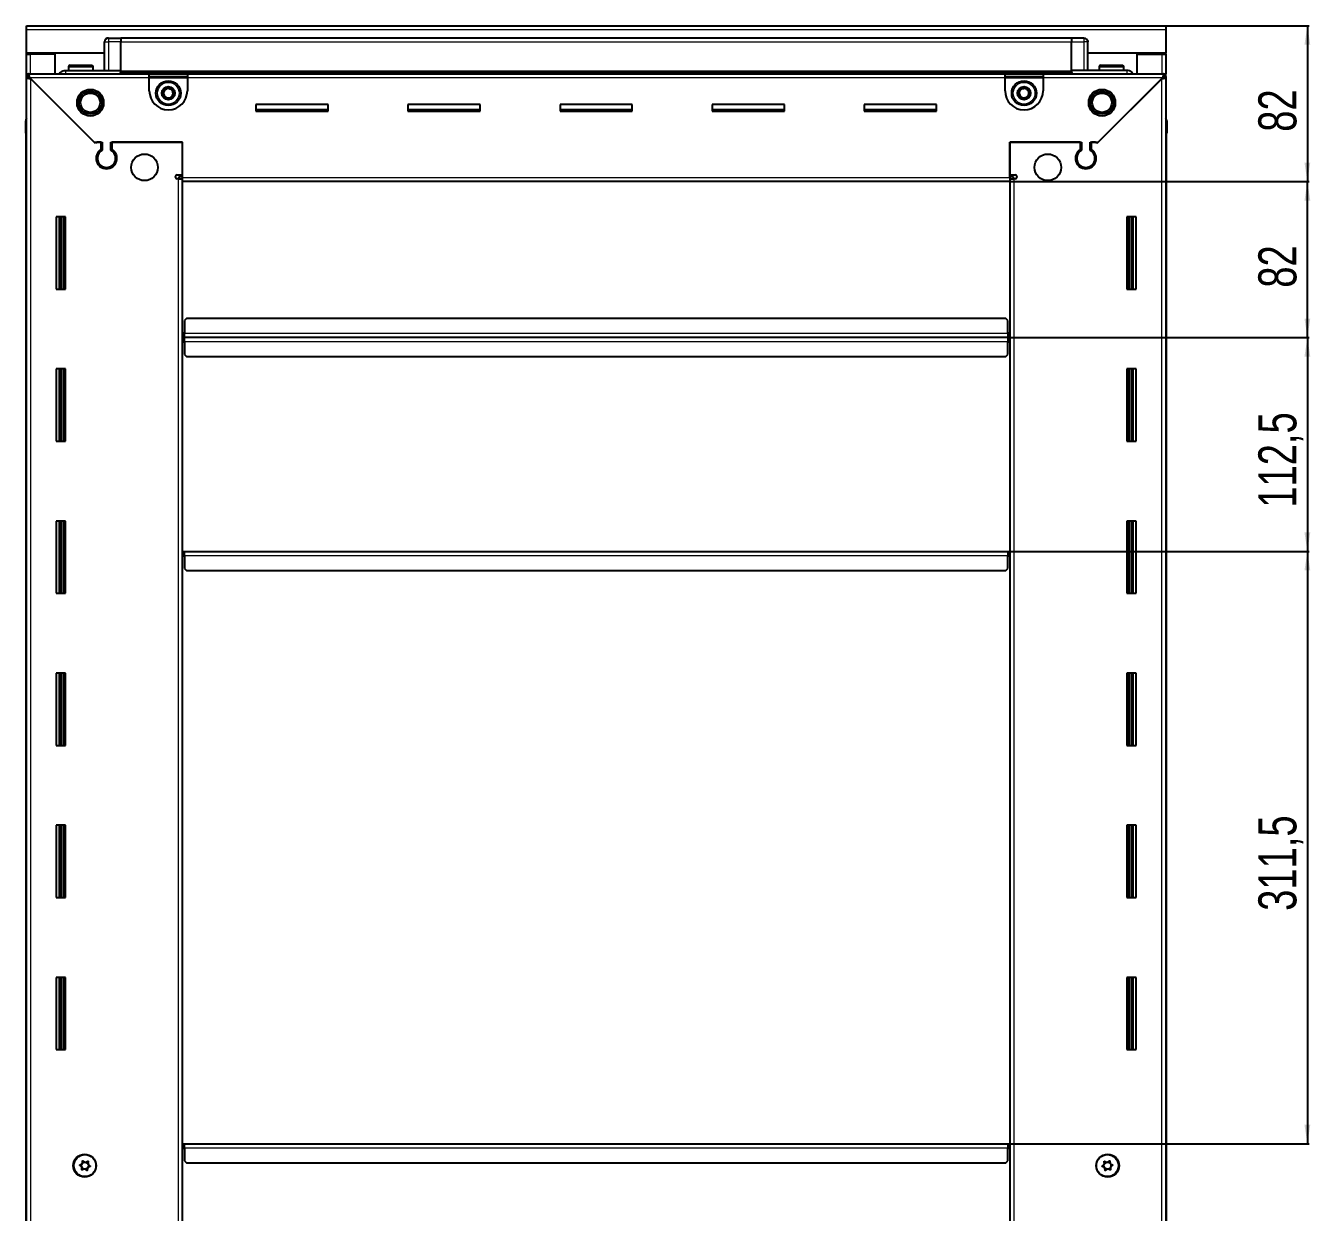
# Model space of a CAD drawing. Header units: millimetres. Extents: x 877 to 2763, y 126 to 1887.
# Drawn here: x 2087 to 2763, y 1124 to 1748 of the extents above; entities that cross this region are included whole.
import ezdxf

# ---------------------------------------------------------------- set-up
doc = ezdxf.new("R2010")
doc.units = ezdxf.units.MM
doc.layers.add('FORMAT', color=7, linetype='Continuous')
doc.styles.add('SLDTEXTSTYLE0', font='TXT', dxfattribs={"width": 0.75})
doc.dimstyles.new('SLDDIMSTYLE0', dxfattribs={"dimtxt": 20, "dimasz": 10, "dimexe": 0, "dimexo": 0.0625, "dimgap": 5, "dimtad": 2, "dimdec": 1, "dimrnd": 1e-09, "dimzin": 12, "dimdsep": 46, "dimtxsty": 'SLDTEXTSTYLE0', "dimsah": 1, "dimcen": 0.09, "dimadec": 0, "dimazin": 3, "dimtfac": 1, "dimtofl": 0, "dimtmove": 0, "dimatfit": 3, "dimfxl": 0, "dimfrac": 2, "dimtolj": 1, "dimtzin": 12, "dimarcsym": 0})

# ---------------------------------------------------------------- blocks, each defined once
blk = doc.blocks.new('_D_6')
at = {"layer": 'FORMAT'}
for p, q in [((2686.63, 1747.66), (2762.12, 1747.66)), ((2761.12, 1747.66), (2761.12, 1665.66)), ((2604.63, 1665.66), (2762.12, 1665.66))]:
    blk.add_line(p, q, dxfattribs=at)
for points in [[(2761.12, 1747.66), (2759.58, 1737.66), (2762.65, 1737.66)], [(2761.12, 1665.66), (2762.65, 1675.66), (2759.58, 1675.66)]]:
    blk.add_solid(points, dxfattribs=at)
at = {"layer": 'FORMAT', "insert": (2735.34, 1691.88), "char_height": 20, "attachment_point": 1, "rotation": 90, "style": 'SLDTEXTSTYLE0'}
blk.add_mtext('82', dxfattribs=at)
blk = doc.blocks.new('_D_7')
at = {"layer": 'FORMAT'}
for p, q in [((2604.63, 1665.66), (2762.12, 1665.66)), ((2761.12, 1583.66), (2761.12, 1665.66)), ((2603.63, 1583.66), (2762.12, 1583.66))]:
    blk.add_line(p, q, dxfattribs=at)
for points in [[(2761.12, 1665.66), (2759.58, 1655.66), (2762.65, 1655.66)], [(2761.12, 1583.66), (2762.65, 1593.66), (2759.58, 1593.66)]]:
    blk.add_solid(points, dxfattribs=at)
at = {"layer": 'FORMAT', "insert": (2735.34, 1609.88), "char_height": 20, "attachment_point": 1, "rotation": 90, "style": 'SLDTEXTSTYLE0'}
blk.add_mtext('82', dxfattribs=at)
blk = doc.blocks.new('_D_8')
at = {"layer": 'FORMAT'}
for p, q in [((2603.63, 1583.66), (2762.12, 1583.66)), ((2761.12, 1583.66), (2761.12, 1471.16)), ((2603.63, 1471.16), (2762.12, 1471.16))]:
    blk.add_line(p, q, dxfattribs=at)
for points in [[(2761.12, 1583.66), (2759.58, 1573.66), (2762.65, 1573.66)], [(2761.12, 1471.16), (2762.65, 1481.16), (2759.58, 1481.16)]]:
    blk.add_solid(points, dxfattribs=at)
at = {"layer": 'FORMAT', "insert": (2735.34, 1494.16), "char_height": 20, "attachment_point": 1, "rotation": 90, "style": 'SLDTEXTSTYLE0'}
blk.add_mtext('112,5', dxfattribs=at)
blk = doc.blocks.new('_D_9')
at = {"layer": 'FORMAT'}
for p, q in [((2603.63, 1471.16), (2762.12, 1471.16)), ((2761.12, 1471.16), (2761.12, 1159.66)), ((2603.63, 1159.66), (2762.12, 1159.66))]:
    blk.add_line(p, q, dxfattribs=at)
for points in [[(2761.12, 1471.16), (2759.58, 1461.16), (2762.65, 1461.16)], [(2761.12, 1159.66), (2762.65, 1169.66), (2759.58, 1169.66)]]:
    blk.add_solid(points, dxfattribs=at)
at = {"layer": 'FORMAT', "insert": (2735.34, 1282.16), "char_height": 20, "attachment_point": 1, "rotation": 90, "style": 'SLDTEXTSTYLE0'}
blk.add_mtext('311,5', dxfattribs=at)

msp = doc.modelspace()

# ---------------------------------------------------------------- linework, layer by layer
at = {"color": 7, "linetype": 'Continuous', "lineweight": 25}
for p, q in [((2087.62, 1745.56), (2087.62, 1747.66)), ((2087.62, 1747.66), (2686.62, 1747.66)), ((2087.62, 1733.16), (2087.62, 1745.56)), ((2686.62, 1747.66), (2686.62, 1745.56)), ((2686.62, 1745.56), (2686.62, 1733.16)), ((2128.62, 1724.16), (2128.62, 1739.16)), ((2129.29, 1740.66), (2129.29, 1740.66)), ((2130.62, 1741.16), (2137.12, 1741.16)), ((2130.62, 1741.16), (2137.12, 1741.16)), ((2137.12, 1741.16), (2137.12, 1741.16)), ((2137.12, 1741.16), (2137.12, 1741.16)), ((2137.12, 1741.16), (2137.12, 1739.16)), ((2637.12, 1741.01), (2137.12, 1741.01)), ((2137.12, 1724.16), (2137.12, 1739.16)), ((2637.12, 1741.16), (2637.12, 1741.16)), ((2643.62, 1741.16), (2637.12, 1741.16)), ((2643.62, 1741.16), (2637.12, 1741.16)), ((2637.12, 1741.16), (2637.12, 1739.16)), ((2637.12, 1724.16), (2637.12, 1739.16)), ((2645.62, 1739.16), (2645.62, 1739.16)), ((2645.62, 1724.16), (2645.62, 1739.16)), ((2128.62, 1733.16), (2087.62, 1733.16)), ((2087.62, 1732.66), (2087.62, 1733.16)), ((2087.62, 1722.41), (2087.62, 1732.66)), ((2087.62, 1732.66), (2089.72, 1732.66)), ((2089.12, 1732.66), (2089.12, 1733.16)), ((2102.62, 1732.66), (2089.72, 1732.66)), ((2102.62, 1722.41), (2102.62, 1732.66)), ((2686.62, 1733.16), (2645.62, 1733.16)), ((2671.62, 1732.66), (2684.52, 1732.66)), ((2671.62, 1722.41), (2671.62, 1732.66)), ((2684.52, 1732.66), (2686.62, 1732.66)), ((2685.12, 1732.66), (2685.12, 1733.16)), ((2686.62, 1732.66), (2686.62, 1733.16)), ((2686.62, 1732.66), (2686.62, 1722.41)), ((2108.12, 1724.16), (2137.12, 1724.16)), ((2109.62, 1726.06), (2109.62, 1724.16)), ((2110.42, 1726.86), (2121.82, 1726.86)), ((2122.62, 1724.16), (2122.62, 1726.06)), ((2137.04, 1722.41), (2137.12, 1724.13)), ((2137.12, 1724.16), (2137.12, 1723.66)), ((2137.12, 1723.01), (2637.12, 1723.01)), ((2637.12, 1724.16), (2637.12, 1723.66)), ((2666.12, 1724.16), (2637.12, 1724.16)), ((2637.12, 1724.13), (2637.19, 1722.41)), ((2651.62, 1726.06), (2651.62, 1724.16)), ((2652.42, 1726.86), (2663.82, 1726.86)), ((2664.62, 1724.16), (2664.62, 1726.06)), ((2087.62, 1720.91), (2087.62, 1722.41)), ((2087.62, 1722.41), (2088.62, 1722.41)), ((2087.62, 1720.41), (2087.62, 1720.91)), ((2087.62, 1720.91), (2088.62, 1720.91)), ((2087.62, 575.91), (2087.62, 1720.41)), ((2089.12, 1720.41), (2087.62, 1720.41)), ((2088.62, 1722.41), (2152.12, 1722.41)), ((2088.62, 1720.91), (2088.62, 1722.41)), ((2089.22, 1720.31), (2123.12, 1686.41)), ((2123.82, 1685.71), (2089.72, 1719.81)), ((2152.12, 1720.31), (2152.12, 1722.41)), ((2152.12, 1722.41), (2172.12, 1722.41)), ((2152.12, 1720.91), (2172.12, 1720.91)), ((2152.12, 1713.41), (2152.12, 1720.31)), ((2172.12, 1722.41), (2602.12, 1722.41)), ((2172.12, 1722.41), (2172.12, 1720.31)), ((2172.12, 1720.31), (2172.12, 1713.41)), ((2602.12, 1720.31), (2602.12, 1722.41)), ((2602.12, 1722.41), (2622.12, 1722.41)), ((2602.12, 1720.91), (2622.12, 1720.91)), ((2602.12, 1713.41), (2602.12, 1720.31)), ((2622.12, 1722.41), (2685.62, 1722.41)), ((2622.12, 1722.41), (2622.12, 1720.31)), ((2622.12, 1720.31), (2622.12, 1713.41)), ((2684.52, 1719.81), (2650.42, 1685.71)), ((2651.12, 1686.41), (2685.02, 1720.31)), ((2685.12, 1720.41), (2686.62, 1720.41)), ((2685.62, 1720.91), (2685.62, 1722.41)), ((2685.62, 1722.41), (2686.62, 1722.41)), ((2685.62, 1720.91), (2686.62, 1720.91)), ((2686.62, 1720.91), (2686.62, 1722.41)), ((2686.62, 1720.91), (2686.62, 1720.41)), ((2686.62, 1720.41), (2686.62, 575.91)), ((2246.12, 1706.16), (2208.12, 1706.16)), ((2208.12, 1706.16), (2208.12, 1702.66)), ((2246.12, 1703.41), (2208.12, 1703.41)), ((2208.12, 1702.66), (2246.12, 1702.66)), ((2246.12, 1702.66), (2246.12, 1706.16)), ((2326.12, 1706.16), (2288.12, 1706.16)), ((2288.12, 1706.16), (2288.12, 1702.66)), ((2326.12, 1703.41), (2288.12, 1703.41)), ((2288.12, 1702.66), (2326.12, 1702.66)), ((2326.12, 1702.66), (2326.12, 1706.16)), ((2406.12, 1706.16), (2368.12, 1706.16)), ((2368.12, 1706.16), (2368.12, 1702.66)), ((2406.12, 1703.41), (2368.12, 1703.41)), ((2368.12, 1702.66), (2406.12, 1702.66)), ((2406.12, 1702.66), (2406.12, 1706.16)), ((2486.12, 1706.16), (2448.12, 1706.16)), ((2448.12, 1706.16), (2448.12, 1702.66)), ((2486.12, 1703.41), (2448.12, 1703.41)), ((2448.12, 1702.66), (2486.12, 1702.66)), ((2486.12, 1702.66), (2486.12, 1706.16)), ((2566.12, 1706.16), (2528.12, 1706.16)), ((2528.12, 1706.16), (2528.12, 1702.66)), ((2566.12, 1703.41), (2528.12, 1703.41)), ((2528.12, 1702.66), (2566.12, 1702.66)), ((2566.12, 1702.66), (2566.12, 1706.16)), ((2087.12, 1697.66), (2087.12, 1691.16)), ((2087.12, 1691.16), (2087.12, 1697.66)), ((2686.62, 1698.98), (2686.62, 1698.98)), ((2687.12, 1697.66), (2687.12, 1691.16)), ((2687.12, 1691.16), (2687.12, 1697.66)), ((2087.12, 1691.16), (2087.12, 1691.16)), ((2087.62, 1691.16), (2087.12, 1691.16)), ((2087.27, 1691.16), (2087.27, 605.16)), ((2686.62, 1691.16), (2687.12, 1691.16)), ((2686.97, 605.16), (2686.97, 1691.16)), ((2687.12, 1691.16), (2687.12, 1691.16)), ((2687.12, 1691.16), (2687.12, 1691.16)), ((2123.12, 1686.41), (2127.32, 1686.41)), ((2124.52, 1686.41), (2123.82, 1685.71)), ((2126.62, 1686.41), (2124.52, 1686.41)), ((2126.62, 1686.41), (2126.62, 1682.52)), ((2127.32, 1686.41), (2127.32, 1682.12)), ((2131.92, 1686.41), (2169.62, 1686.41)), ((2131.92, 1682.12), (2131.92, 1686.41)), ((2132.62, 1682.52), (2132.62, 1686.41)), ((2169.62, 1686.41), (2132.62, 1686.41)), ((2169.62, 1667.76), (2169.62, 1686.41)), ((2169.62, 1669.16), (2169.62, 1686.41)), ((2604.62, 1686.41), (2642.32, 1686.41)), ((2604.62, 1667.76), (2604.62, 1686.41)), ((2604.62, 1686.41), (2604.62, 1669.16)), ((2641.62, 1686.41), (2604.62, 1686.41)), ((2641.62, 1686.41), (2641.62, 1682.52)), ((2642.32, 1686.41), (2642.32, 1682.12)), ((2646.92, 1686.41), (2651.12, 1686.41)), ((2646.92, 1682.12), (2646.92, 1686.41)), ((2649.72, 1686.41), (2647.62, 1686.41)), ((2647.62, 1682.52), (2647.62, 1686.41)), ((2650.42, 1685.71), (2649.72, 1686.41)), ((2127.62, 1673.55), (2127.62, 1672.79)), ((2166.77, 1669.16), (2169.62, 1669.16)), ((2604.62, 1669.16), (2607.47, 1669.16)), ((2646.62, 1673.55), (2646.62, 1672.79)), ((2167.52, 1667.16), (2166.77, 1667.16)), ((2167.52, 1667.16), (2169.62, 1667.16)), ((2169.62, 1668.16), (2167.62, 1668.16)), ((2167.62, 1668.16), (2167.62, 1667.16)), ((2169.62, 1665.66), (2169.62, 1667.76)), ((2604.62, 1665.66), (2169.62, 1665.66)), ((2169.62, 630.66), (2169.62, 1665.66)), ((2606.62, 1668.16), (2604.62, 1668.16)), ((2604.62, 1667.76), (2604.62, 1665.66)), ((2604.62, 1667.16), (2606.72, 1667.16)), ((2604.62, 1665.66), (2604.62, 630.66)), ((2606.62, 1667.16), (2606.62, 1668.16)), ((2607.47, 1667.16), (2606.72, 1667.16)), ((2108.12, 1647.16), (2103.12, 1647.16)), ((2103.12, 1647.16), (2103.12, 1609.16)), ((2105.27, 1609.16), (2105.27, 1647.16)), ((2107.06, 1609.16), (2107.06, 1647.16)), ((2107.09, 1609.16), (2107.09, 1647.16)), ((2108.12, 1609.16), (2108.12, 1647.16)), ((2666.12, 1647.16), (2666.12, 1609.16)), ((2671.12, 1647.16), (2666.12, 1647.16)), ((2667.14, 1647.16), (2667.14, 1609.16)), ((2667.17, 1647.16), (2667.17, 1609.16)), ((2668.97, 1647.16), (2668.97, 1609.16)), ((2671.12, 1609.16), (2671.12, 1647.16)), ((2103.12, 1609.16), (2108.12, 1609.16)), ((2666.12, 1609.16), (2671.12, 1609.16)), ((2171.62, 1593.66), (2170.62, 1592.66)), ((2170.62, 1592.66), (2170.62, 1585.76)), ((2602.62, 1593.66), (2171.62, 1593.66)), ((2603.62, 1592.66), (2602.62, 1593.66)), ((2603.62, 1585.76), (2603.62, 1592.66)), ((2170.37, 1583.66), (2169.62, 1583.66)), ((2170.62, 1586.51), (2170.37, 1586.51)), ((2170.37, 1586.51), (2170.37, 1583.66)), ((2170.37, 1583.66), (2170.37, 1580.81)), ((2170.37, 1580.81), (2170.62, 1580.81)), ((2170.62, 1583.66), (2170.62, 1585.76)), ((2170.62, 1581.56), (2170.62, 1583.66)), ((2603.62, 1583.66), (2170.62, 1583.66)), ((2170.62, 1581.56), (2170.62, 1574.66)), ((2603.87, 1586.51), (2603.62, 1586.51)), ((2603.62, 1585.76), (2603.62, 1583.66)), ((2603.62, 1583.66), (2603.62, 1581.56)), ((2603.62, 1574.66), (2603.62, 1581.56)), ((2603.62, 1580.81), (2603.87, 1580.81)), ((2603.87, 1583.66), (2603.87, 1586.51)), ((2603.87, 1580.81), (2603.87, 1583.66)), ((2604.62, 1583.66), (2603.87, 1583.66)), ((2170.62, 1574.66), (2171.62, 1573.66)), ((2602.62, 1573.66), (2603.62, 1574.66)), ((2171.62, 1573.66), (2602.62, 1573.66)), ((2108.12, 1567.16), (2103.12, 1567.16)), ((2103.12, 1567.16), (2103.12, 1529.16)), ((2105.27, 1529.16), (2105.27, 1567.16)), ((2107.06, 1529.16), (2107.06, 1567.16)), ((2107.09, 1529.16), (2107.09, 1567.16)), ((2108.12, 1529.16), (2108.12, 1567.16)), ((2666.12, 1567.16), (2666.12, 1529.16)), ((2671.12, 1567.16), (2666.12, 1567.16)), ((2667.14, 1567.16), (2667.14, 1529.16)), ((2667.17, 1567.16), (2667.17, 1529.16)), ((2668.97, 1567.16), (2668.97, 1529.16)), ((2671.12, 1529.16), (2671.12, 1567.16)), ((2103.12, 1529.16), (2108.12, 1529.16)), ((2666.12, 1529.16), (2671.12, 1529.16)), ((2108.12, 1487.16), (2103.12, 1487.16)), ((2103.12, 1487.16), (2103.12, 1449.16)), ((2105.27, 1449.16), (2105.27, 1487.16)), ((2107.06, 1449.16), (2107.06, 1487.16)), ((2107.09, 1449.16), (2107.09, 1487.16)), ((2108.12, 1449.16), (2108.12, 1487.16)), ((2666.12, 1487.16), (2666.12, 1449.16)), ((2671.12, 1487.16), (2666.12, 1487.16)), ((2667.14, 1487.16), (2667.14, 1449.16)), ((2667.17, 1487.16), (2667.17, 1449.16)), ((2668.97, 1487.16), (2668.97, 1449.16)), ((2671.12, 1449.16), (2671.12, 1487.16)), ((2169.62, 1471.16), (2170.37, 1471.16)), ((2170.37, 1471.16), (2170.37, 1468.31)), ((2170.37, 1468.31), (2170.62, 1468.31)), ((2170.62, 1469.06), (2170.62, 1471.16)), ((2170.62, 1471.16), (2603.62, 1471.16)), ((2170.62, 1469.06), (2170.62, 1462.16)), ((2603.62, 1471.16), (2603.62, 1469.06)), ((2603.62, 1462.16), (2603.62, 1469.06)), ((2603.62, 1468.31), (2603.87, 1468.31)), ((2603.87, 1468.31), (2603.87, 1471.16)), ((2603.87, 1471.16), (2604.62, 1471.16)), ((2170.62, 1462.16), (2171.62, 1461.16)), ((2171.62, 1461.16), (2602.62, 1461.16)), ((2602.62, 1461.16), (2603.62, 1462.16)), ((2103.12, 1449.16), (2108.12, 1449.16)), ((2666.12, 1449.16), (2671.12, 1449.16)), ((2108.12, 1407.16), (2103.12, 1407.16)), ((2103.12, 1407.16), (2103.12, 1369.16)), ((2105.27, 1369.16), (2105.27, 1407.16)), ((2107.06, 1369.16), (2107.06, 1407.16)), ((2107.09, 1369.16), (2107.09, 1407.16)), ((2108.12, 1369.16), (2108.12, 1407.16)), ((2666.12, 1407.16), (2666.12, 1369.16)), ((2671.12, 1407.16), (2666.12, 1407.16)), ((2667.14, 1407.16), (2667.14, 1369.16)), ((2667.17, 1407.16), (2667.17, 1369.16)), ((2668.97, 1407.16), (2668.97, 1369.16)), ((2671.12, 1369.16), (2671.12, 1407.16)), ((2103.12, 1369.16), (2108.12, 1369.16)), ((2666.12, 1369.16), (2671.12, 1369.16)), ((2108.12, 1327.16), (2103.12, 1327.16)), ((2103.12, 1327.16), (2103.12, 1289.16)), ((2105.27, 1289.16), (2105.27, 1327.16)), ((2107.06, 1289.16), (2107.06, 1327.16)), ((2107.09, 1289.16), (2107.09, 1327.16)), ((2108.12, 1289.16), (2108.12, 1327.16)), ((2666.12, 1327.16), (2666.12, 1289.16)), ((2671.12, 1327.16), (2666.12, 1327.16)), ((2667.14, 1327.16), (2667.14, 1289.16)), ((2667.17, 1327.16), (2667.17, 1289.16)), ((2668.97, 1327.16), (2668.97, 1289.16)), ((2671.12, 1289.16), (2671.12, 1327.16)), ((2103.12, 1289.16), (2108.12, 1289.16)), ((2666.12, 1289.16), (2671.12, 1289.16)), ((2108.12, 1247.16), (2103.12, 1247.16)), ((2103.12, 1247.16), (2103.12, 1209.16)), ((2105.27, 1209.16), (2105.27, 1247.16)), ((2107.06, 1209.16), (2107.06, 1247.16)), ((2107.09, 1209.16), (2107.09, 1247.16)), ((2108.12, 1209.16), (2108.12, 1247.16)), ((2666.12, 1247.16), (2666.12, 1209.16)), ((2671.12, 1247.16), (2666.12, 1247.16)), ((2667.14, 1247.16), (2667.14, 1209.16)), ((2667.17, 1247.16), (2667.17, 1209.16)), ((2668.97, 1247.16), (2668.97, 1209.16)), ((2671.12, 1209.16), (2671.12, 1247.16)), ((2103.12, 1209.16), (2108.12, 1209.16)), ((2666.12, 1209.16), (2671.12, 1209.16)), ((2169.62, 1159.66), (2170.37, 1159.66)), ((2170.37, 1159.66), (2170.37, 1156.81)), ((2170.37, 1156.81), (2170.62, 1156.81)), ((2170.62, 1159.66), (2603.62, 1159.66)), ((2170.62, 1157.56), (2170.62, 1159.66)), ((2170.62, 1157.56), (2170.62, 1150.66)), ((2603.62, 1159.66), (2603.62, 1157.56)), ((2603.62, 1150.66), (2603.62, 1157.56)), ((2603.62, 1156.81), (2603.87, 1156.81)), ((2603.87, 1156.81), (2603.87, 1159.66)), ((2603.87, 1159.66), (2604.62, 1159.66)), ((2170.62, 1150.66), (2171.62, 1149.66)), ((2171.62, 1149.66), (2602.62, 1149.66)), ((2602.62, 1149.66), (2603.62, 1150.66))]:
    msp.add_line(p, q, dxfattribs=at)
at = {"color": 8, "linetype": 'Continuous', "lineweight": 18}
for p, q in [((2686.62, 1745.56), (2087.62, 1745.56)), ((2128.62, 1739.16), (2130.62, 1739.16)), ((2130.62, 1741.16), (2130.62, 1739.16)), ((2130.62, 1739.16), (2130.62, 1724.16)), ((2137.12, 1739.16), (2130.62, 1739.16)), ((2637.12, 1739.01), (2137.12, 1739.01)), ((2637.12, 1739.16), (2643.62, 1739.16)), ((2643.62, 1741.16), (2643.62, 1739.16)), ((2643.62, 1739.16), (2643.62, 1724.16)), ((2645.62, 1739.16), (2643.62, 1739.16)), ((2089.72, 1732.66), (2089.72, 1733.16)), ((2089.72, 1722.41), (2089.72, 1732.66)), ((2684.52, 1733.16), (2684.52, 1732.66)), ((2684.52, 1732.66), (2684.52, 1722.41)), ((2109.62, 1726.06), (2122.62, 1726.06)), ((2637.12, 1723.66), (2137.12, 1723.66)), ((2651.62, 1726.06), (2664.62, 1726.06)), ((2152.12, 1720.31), (2089.22, 1720.31)), ((2089.72, 1719.81), (2089.72, 576.51)), ((2637.12, 1722.42), (2137.12, 1722.42)), ((2152.12, 1720.31), (2172.12, 1720.31)), ((2602.12, 1720.31), (2172.12, 1720.31)), ((2602.12, 1720.31), (2622.12, 1720.31)), ((2685.02, 1720.31), (2622.12, 1720.31)), ((2684.52, 576.51), (2684.52, 1719.81)), ((2087.62, 1697.66), (2087.12, 1697.66)), ((2686.62, 1697.66), (2687.12, 1697.66)), ((2167.52, 629.16), (2167.52, 1667.16)), ((2169.62, 1667.76), (2604.62, 1667.76)), ((2606.72, 1667.16), (2606.72, 629.16)), ((2104.62, 1647.16), (2104.62, 1609.16)), ((2105.85, 1647.16), (2105.85, 1609.16)), ((2668.38, 1609.16), (2668.38, 1647.16)), ((2669.62, 1609.16), (2669.62, 1647.16)), ((2603.62, 1585.76), (2170.62, 1585.76)), ((2170.62, 1581.56), (2603.62, 1581.56)), ((2104.62, 1567.16), (2104.62, 1529.16)), ((2105.85, 1567.16), (2105.85, 1529.16)), ((2668.38, 1529.16), (2668.38, 1567.16)), ((2669.62, 1529.16), (2669.62, 1567.16)), ((2104.62, 1487.16), (2104.62, 1449.16)), ((2105.85, 1487.16), (2105.85, 1449.16)), ((2668.38, 1449.16), (2668.38, 1487.16)), ((2669.62, 1449.16), (2669.62, 1487.16)), ((2170.62, 1469.06), (2603.62, 1469.06)), ((2104.62, 1407.16), (2104.62, 1369.16)), ((2105.85, 1407.16), (2105.85, 1369.16)), ((2668.38, 1369.16), (2668.38, 1407.16)), ((2669.62, 1369.16), (2669.62, 1407.16)), ((2104.62, 1327.16), (2104.62, 1289.16)), ((2105.85, 1327.16), (2105.85, 1289.16)), ((2668.38, 1289.16), (2668.38, 1327.16)), ((2669.62, 1289.16), (2669.62, 1327.16)), ((2104.62, 1247.16), (2104.62, 1209.16)), ((2105.85, 1247.16), (2105.85, 1209.16)), ((2668.38, 1209.16), (2668.38, 1247.16)), ((2669.62, 1209.16), (2669.62, 1247.16)), ((2170.62, 1157.56), (2603.62, 1157.56))]:
    msp.add_line(p, q, dxfattribs=at)
at = {"color": 7, "linetype": 'Continuous', "lineweight": 25, "flags": 128}
msp.add_lwpolyline([(2645.47, 1739.91), (2645.58, 1739.55), (2645.62, 1739.16)], dxfattribs=at)
at = {"color": 7, "linetype": 'Continuous', "lineweight": 25}
for centre, radius in [((2162.12, 1712.16), 6.5), ((2612.12, 1712.16), 6.5), ((2121.12, 1707.16), 7), ((2121.12, 1707.16), 6.03), ((2121.12, 1707.16), 5.1), ((2162.12, 1712.16), 3.46), ((2612.12, 1712.16), 3.46), ((2653.12, 1707.16), 7), ((2653.12, 1707.16), 6.02), ((2653.12, 1707.16), 5.1), ((2149.62, 1673.16), 7), ((2624.62, 1673.16), 7), ((2118.12, 1148.16), 6), ((2118.27, 1148.16), 5.79), ((2118.27, 1148.16), 1.85), ((2656.12, 1148.16), 6), ((2655.97, 1148.16), 5.79), ((2655.97, 1148.16), 1.85)]:
    msp.add_circle(centre, radius, dxfattribs=at)
at = {"color": 8, "linetype": 'Continuous', "lineweight": 18}
for centre in [(2162.12, 1712.16), (2612.12, 1712.16)]:
    msp.add_circle(centre, 5.7, dxfattribs=at)
at = {"color": 7, "linetype": 'Continuous', "lineweight": 25}
for centre, radius, start, end in [((2130.62, 1739.16), 2, 90, 180), ((2130.62, 1739.16), 2, 90, 131.40962), ((2643.62, 1739.16), 2, 0, 90), ((2110.42, 1726.06), 0.8, 90, 180), ((2121.82, 1726.06), 0.8, 0, 90), ((2128.42, 1724.36), 0.2, 270, 0), ((2645.82, 1724.36), 0.2, 180, 270), ((2652.42, 1726.06), 0.8, 90, 180), ((2663.82, 1726.06), 0.8, 0, 90), ((2162.12, 1713.41), 10, 180, 270), ((2162.12, 1712.16), 2.5, 134.01559, 194.01559), ((2162.12, 1712.16), 2.5, 194.01559, 254.01559), ((2162.12, 1712.16), 2.5, 74.01559, 134.01559), ((2162.12, 1712.16), 2.5, 254.01559, 314.01559), ((2162.12, 1713.41), 10, 270, 0), ((2162.12, 1712.16), 2.5, 14.01559, 74.01559), ((2162.12, 1712.16), 2.5, 314.01559, 14.01559), ((2612.12, 1713.41), 10, 180, 270), ((2612.12, 1712.16), 2.5, 160.11158, 220.11158), ((2612.12, 1712.16), 2.5, 100.11158, 160.11158), ((2612.12, 1712.16), 2.5, 220.11158, 280.11158), ((2612.12, 1712.16), 2.5, 40.11158, 100.11158), ((2612.12, 1713.41), 10, 270, 0), ((2612.12, 1712.16), 2.5, 280.11158, 340.11158), ((2612.12, 1712.16), 2.5, 340.11158, 40.11158), ((2089.12, 1697.66), 2, 138.59038, 180), ((2685.12, 1697.66), 2, 0, 41.39416), ((2129.62, 1677.91), 5.5, 123.05573, 56.94427), ((2129.62, 1677.91), 4.8, 118.63099, 61.36901), ((2644.62, 1677.91), 5.5, 123.05573, 56.94427), ((2644.62, 1677.91), 4.8, 118.63099, 61.36901), ((2166.77, 1668.16), 1, 90, 270), ((2607.47, 1668.16), 1, 270, 90)]:
    msp.add_arc(centre, radius, start, end, dxfattribs=at)
for points, knots in [([(2104.9, 1722.41), (2105.02, 1722.61), (2105.41, 1723.26), (2106.56, 1723.97), (2107.6, 1724.09), (2108.12, 1724.16)], [0, 0, 0, 0, 0.18225, 0.591125, 1, 1, 1, 1]), ([(2137.12, 1724.16), (2137.12, 1724.12), (2137.12, 1724.05), (2137.12, 1723.43), (2137.12, 1722.87), (2137.12, 1722.49), (2137.12, 1722.48)], [0, 0, 0, 0, 0.330266, 0.660532, 0.990799, 1, 1, 1, 1]), ([(2637.12, 1724.16), (2637.12, 1724.12), (2637.12, 1724.05), (2637.12, 1723.43), (2637.12, 1722.87), (2637.12, 1722.49), (2637.12, 1722.48)], [0, 0, 0, 0, 0.330266, 0.660532, 0.990799, 1, 1, 1, 1]), ([(2669.33, 1722.41), (2669.21, 1722.61), (2668.82, 1723.26), (2667.67, 1723.97), (2666.63, 1724.09), (2666.12, 1724.16)], [0, 0, 0, 0, 0.1822499, 0.5911249, 1, 1, 1, 1]), ([(2087.62, 1720.41), (2087.64, 1720.36), (2087.69, 1720.27), (2088.09, 1720.14), (2088.65, 1720.01), (2089.23, 1719.9), (2089.59, 1719.83), (2089.72, 1719.81)], [0, 0, 0, 0, 0.2302553, 0.4485219, 0.6667858, 0.8850496, 1, 1, 1, 1]), ([(2089.22, 1720.31), (2089.17, 1720.56), (2089.08, 1721.06), (2088.95, 1721.7), (2088.82, 1722.16), (2088.71, 1722.38), (2088.64, 1722.4), (2088.62, 1722.41)], [0, 0, 0, 0, 0.230255, 0.448522, 0.666786, 0.88505, 1, 1, 1, 1]), ([(2684.52, 1719.81), (2684.77, 1719.85), (2685.26, 1719.94), (2685.9, 1720.08), (2686.37, 1720.21), (2686.59, 1720.32), (2686.61, 1720.39), (2686.62, 1720.41)], [0, 0, 0, 0, 0.230255, 0.448522, 0.666786, 0.88505, 1, 1, 1, 1]), ([(2685.62, 1722.41), (2685.57, 1722.38), (2685.48, 1722.33), (2685.35, 1721.94), (2685.22, 1721.38), (2685.11, 1720.8), (2685.04, 1720.43), (2685.02, 1720.31)], [0, 0, 0, 0, 0.230255, 0.448522, 0.666786, 0.88505, 1, 1, 1, 1]), ([(2159.34, 1712.95), (2159.71, 1713.31), (2160.41, 1713.98), (2161.1, 1714.65), (2161.42, 1714.96)], [0, 0, 0, 0, 0.534686, 1, 1, 1, 1]), ([(2160.04, 1710.15), (2159.96, 1710.49), (2159.76, 1711.29), (2159.52, 1712.25), (2159.37, 1712.83), (2159.34, 1712.95)], [0, 0, 0, 0, 0.362901, 0.866875, 1, 1, 1, 1]), ([(2162.82, 1709.36), (2162.32, 1709.5), (2161.39, 1709.77), (2160.47, 1710.03), (2160.04, 1710.15)], [0, 0, 0, 0, 0.534686, 1, 1, 1, 1]), ([(2161.42, 1714.96), (2161.91, 1714.82), (2162.84, 1714.55), (2163.76, 1714.29), (2164.19, 1714.16)], [0, 0, 0, 0, 0.5346859, 1, 1, 1, 1]), ([(2164.89, 1711.36), (2164.52, 1711.01), (2163.83, 1710.34), (2163.14, 1709.67), (2162.82, 1709.36)], [0, 0, 0, 0, 0.534686, 1, 1, 1, 1]), ([(2164.19, 1714.16), (2164.22, 1714.04), (2164.37, 1713.46), (2164.61, 1712.5), (2164.81, 1711.7), (2164.89, 1711.36)], [0, 0, 0, 0, 0.133125, 0.637099, 1, 1, 1, 1]), ([(2609.27, 1711.65), (2609.32, 1711.77), (2609.52, 1712.33), (2609.86, 1713.27), (2610.14, 1714.04), (2610.26, 1714.37)], [0, 0, 0, 0, 0.133125, 0.637099, 1, 1, 1, 1]), ([(2611.13, 1709.44), (2610.8, 1709.84), (2610.18, 1710.58), (2609.56, 1711.31), (2609.27, 1711.65)], [0, 0, 0, 0, 0.534686, 1, 1, 1, 1]), ([(2610.26, 1714.37), (2610.76, 1714.46), (2611.71, 1714.63), (2612.66, 1714.79), (2613.1, 1714.87)], [0, 0, 0, 0, 0.5346859, 1, 1, 1, 1]), ([(2613.98, 1709.95), (2613.47, 1709.86), (2612.52, 1709.69), (2611.57, 1709.52), (2611.13, 1709.44)], [0, 0, 0, 0, 0.534686, 1, 1, 1, 1]), ([(2613.1, 1714.87), (2613.43, 1714.48), (2614.05, 1713.74), (2614.67, 1713.01), (2614.96, 1712.67)], [0, 0, 0, 0, 0.534686, 1, 1, 1, 1]), ([(2614.96, 1712.67), (2614.84, 1712.34), (2614.56, 1711.57), (2614.22, 1710.63), (2614.02, 1710.07), (2613.98, 1709.95)], [0, 0, 0, 0, 0.362901, 0.866875, 1, 1, 1, 1]), ([(2119.9, 1150.43), (2119.89, 1150.44), (2119.87, 1150.45), (2119.81, 1150.45), (2119.67, 1150.41), (2119.32, 1150.23), (2118.84, 1149.99), (2118.21, 1150.03), (2117.77, 1150.3), (2117.46, 1150.54), (2117.27, 1150.68), (2117.18, 1150.72), (2117.14, 1150.72), (2117.11, 1150.71), (2117.08, 1150.69), (2117.05, 1150.63), (2117, 1150.36), (2117, 1149.89), (2116.83, 1149.2), (2116.23, 1148.81), (2115.78, 1148.66), (2115.54, 1148.53), (2115.49, 1148.48), (2115.48, 1148.45), (2115.48, 1148.42), (2115.49, 1148.38), (2115.52, 1148.35), (2115.58, 1148.29), (2115.76, 1148.16), (2116.08, 1147.95), (2116.48, 1147.62), (2116.71, 1147.03), (2116.63, 1146.5), (2116.58, 1146.11), (2116.59, 1145.96), (2116.61, 1145.91), (2116.63, 1145.88), (2116.67, 1145.87), (2116.72, 1145.87), (2116.86, 1145.91), (2117.21, 1146.09), (2117.69, 1146.33), (2118.32, 1146.29), (2118.76, 1146.02), (2119.07, 1145.77), (2119.26, 1145.63), (2119.35, 1145.6), (2119.39, 1145.6), (2119.43, 1145.61), (2119.45, 1145.63), (2119.48, 1145.69), (2119.53, 1145.96), (2119.53, 1146.43), (2119.71, 1147.12), (2120.31, 1147.51), (2120.76, 1147.66), (2120.99, 1147.79), (2121.04, 1147.84), (2121.05, 1147.87), (2121.05, 1147.9), (2121.04, 1147.93), (2121.01, 1147.97), (2120.96, 1148.03), (2120.78, 1148.16), (2120.45, 1148.37), (2120.06, 1148.7), (2119.82, 1149.28), (2119.9, 1149.82), (2119.95, 1150.21), (2119.95, 1150.36), (2119.92, 1150.41), (2119.91, 1150.42), (2119.9, 1150.43)], [0, 0, 0, 0, 0.002009, 0.00442, 0.009365, 0.025528, 0.067705, 0.095786, 0.124646, 0.150342, 0.160519, 0.163394, 0.165697, 0.167245, 0.168874, 0.17077, 0.178606, 0.211994, 0.249994, 0.287995, 0.321383, 0.329219, 0.331115, 0.332744, 0.334292, 0.336217, 0.338535, 0.341318, 0.349662, 0.375358, 0.404217, 0.432298, 0.474475, 0.490639, 0.496669, 0.49844, 0.5, 0.502009, 0.50442, 0.509365, 0.525528, 0.567705, 0.595786, 0.624646, 0.650342, 0.660519, 0.663394, 0.665697, 0.667245, 0.668874, 0.67077, 0.678606, 0.711994, 0.749994, 0.787995, 0.821383, 0.829219, 0.831115, 0.832744, 0.834292, 0.836217, 0.838535, 0.841318, 0.849662, 0.875358, 0.904217, 0.932298, 0.974475, 0.990639, 0.996669, 0.99844, 1, 1, 1, 1]), ([(2654.33, 1150.43), (2654.32, 1150.42), (2654.3, 1150.4), (2654.29, 1150.35), (2654.28, 1150.2), (2654.34, 1149.82), (2654.41, 1149.28), (2654.18, 1148.7), (2653.78, 1148.37), (2653.45, 1148.15), (2653.26, 1148.01), (2653.2, 1147.94), (2653.18, 1147.9), (2653.18, 1147.87), (2653.19, 1147.84), (2653.24, 1147.79), (2653.48, 1147.66), (2653.93, 1147.51), (2654.53, 1147.12), (2654.7, 1146.43), (2654.7, 1145.96), (2654.75, 1145.69), (2654.78, 1145.63), (2654.81, 1145.61), (2654.84, 1145.6), (2654.87, 1145.6), (2654.91, 1145.61), (2654.99, 1145.65), (2655.17, 1145.78), (2655.47, 1146.02), (2655.91, 1146.29), (2656.54, 1146.33), (2657.02, 1146.08), (2657.37, 1145.91), (2657.52, 1145.87), (2657.58, 1145.87), (2657.61, 1145.89), (2657.63, 1145.92), (2657.65, 1145.97), (2657.65, 1146.12), (2657.6, 1146.5), (2657.52, 1147.03), (2657.76, 1147.62), (2658.15, 1147.95), (2658.48, 1148.16), (2658.68, 1148.3), (2658.74, 1148.38), (2658.75, 1148.42), (2658.75, 1148.45), (2658.74, 1148.48), (2658.69, 1148.53), (2658.46, 1148.66), (2658.01, 1148.81), (2657.41, 1149.2), (2657.23, 1149.89), (2657.23, 1150.36), (2657.18, 1150.63), (2657.15, 1150.69), (2657.13, 1150.71), (2657.1, 1150.72), (2657.06, 1150.72), (2657.02, 1150.7), (2656.94, 1150.67), (2656.76, 1150.54), (2656.46, 1150.3), (2656.02, 1150.03), (2655.39, 1149.99), (2654.91, 1150.23), (2654.56, 1150.41), (2654.41, 1150.45), (2654.36, 1150.45), (2654.34, 1150.44), (2654.33, 1150.43)], [0, 0, 0, 0, 0.002009, 0.00442, 0.009365, 0.025528, 0.067705, 0.095786, 0.124646, 0.150342, 0.160519, 0.163394, 0.165697, 0.167245, 0.168874, 0.17077, 0.178606, 0.211994, 0.249994, 0.287995, 0.321383, 0.329219, 0.331115, 0.332744, 0.334292, 0.336217, 0.338535, 0.341318, 0.349662, 0.375358, 0.404217, 0.432298, 0.474475, 0.490639, 0.496669, 0.49844, 0.5, 0.502009, 0.50442, 0.509365, 0.525528, 0.567705, 0.595786, 0.624646, 0.650342, 0.660519, 0.663394, 0.665697, 0.667245, 0.668874, 0.67077, 0.678606, 0.711994, 0.749994, 0.787995, 0.821383, 0.829219, 0.831115, 0.832744, 0.834292, 0.836217, 0.838535, 0.841318, 0.849662, 0.875358, 0.904217, 0.932298, 0.974475, 0.990639, 0.996669, 0.99844, 1, 1, 1, 1])]:
    msp.add_open_spline(points, degree=3, knots=knots, dxfattribs=at)
at = {"color": 8, "linetype": 'Continuous', "lineweight": 18}
for points in [[(2108.12, 1724.16), (2108.12, 1724.11), (2108.12, 1724.04), (2108.12, 1723.6), (2108.12, 1723.15), (2108.12, 1722.74), (2108.12, 1722.46), (2108.12, 1722.41)], [(2666.12, 1724.16), (2666.12, 1724.11), (2666.12, 1724.04), (2666.12, 1723.6), (2666.12, 1723.15), (2666.12, 1722.74), (2666.12, 1722.46), (2666.12, 1722.41)]]:
    msp.add_open_spline(points, degree=3, knots=[0, 0, 0, 0, 0.359753, 0.553414, 0.751185, 0.948956, 1, 1, 1, 1], dxfattribs=at)
at = {"color": 7, "linetype": 'Continuous', "lineweight": 25}
for points in [[(2089.22, 1720.31), (2089.17, 1720.39), (2089.07, 1720.54), (2088.92, 1720.74), (2088.77, 1720.88), (2088.67, 1720.9), (2088.62, 1720.91)], [(2089.12, 1720.41), (2089.13, 1720.36), (2089.14, 1720.26), (2089.28, 1720.11), (2089.48, 1719.96), (2089.64, 1719.86), (2089.72, 1719.81)], [(2684.52, 1719.81), (2684.59, 1719.86), (2684.75, 1719.96), (2684.95, 1720.11), (2685.09, 1720.26), (2685.11, 1720.36), (2685.12, 1720.41)], [(2685.62, 1720.91), (2685.57, 1720.9), (2685.47, 1720.88), (2685.32, 1720.74), (2685.17, 1720.54), (2685.07, 1720.39), (2685.02, 1720.31)]]:
    msp.add_open_spline(points, degree=3, dxfattribs=at)

# ---------------------------------------------------------------- dimensions: what is measured, and where the dimension line sits
at = {"layer": 'FORMAT'}
for base, p1, p2, picture, middle in [((2761.12, 1665.66), (2686.62, 1747.66), (2604.62, 1665.66), '_D_6', (2761.12, 1706.66)), ((2761.12, 1665.66), (2603.62, 1583.66), (2604.62, 1665.66), '_D_7', (2761.12, 1624.66)), ((2761.12, 1471.16), (2603.62, 1583.66), (2603.62, 1471.16), '_D_8', (2761.12, 1527.41)), ((2761.12, 1159.66), (2603.62, 1471.16), (2603.62, 1159.66), '_D_9', (2761.12, 1315.41))]:
    dim = msp.add_linear_dim(base=base, p1=p1, p2=p2, angle=90, dimstyle='SLDDIMSTYLE0', dxfattribs=at)
    dim.commit()
    dim.dimension.update_dxf_attribs({"geometry": picture, "text_midpoint": middle, "dimtype": 160})

doc.saveas('drawing.dxf')
